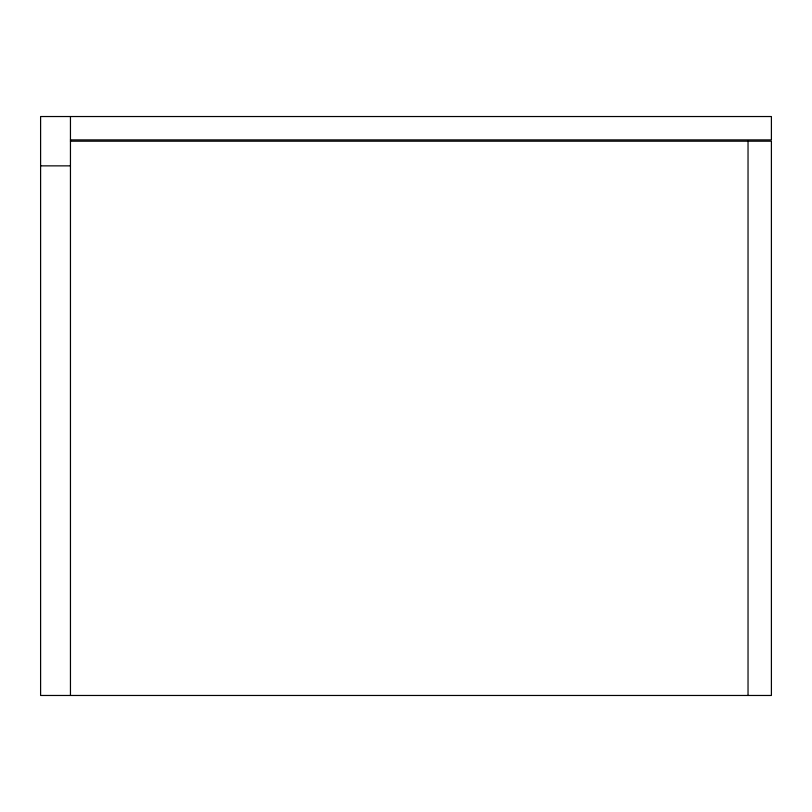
<?xml version="1.0" encoding="UTF-8"?>
<svg xmlns="http://www.w3.org/2000/svg" width="812" height="812" viewBox="0 0 812 812"><rect width="100%" height="100%" fill="white"/><g stroke="black" fill="none" stroke-linecap="round" stroke-linejoin="round"><path stroke-width="1.22" d="M70.451 139.897L771.4 139.897L771.4 116.532L40.6 116.532L40.6 695.468L771.4 695.468L771.4 141.197L70.451 141.197M40.6 165.861L70.451 165.861M748.035 141.197L748.035 695.468M70.451 116.532L70.451 695.468"/></g></svg>
